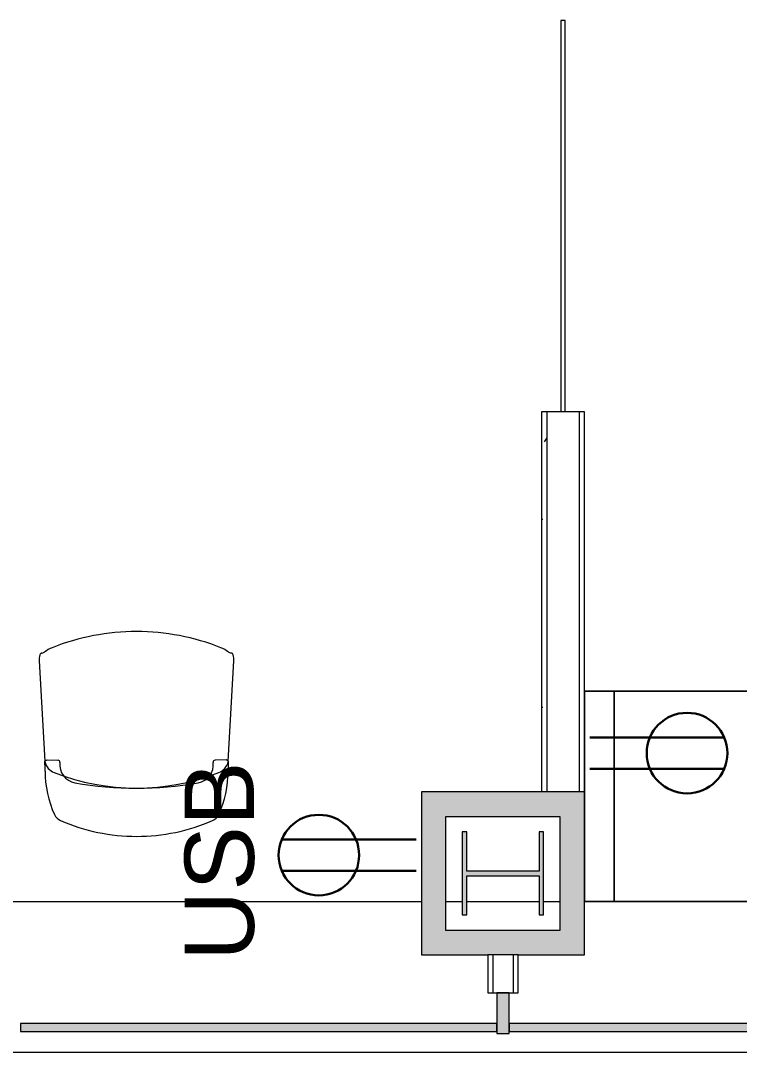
# Model space of a CAD drawing. Header units: inches. Extents: x -1180 to 2011, y -268 to 2143.
# Drawn here: x -116.6 to -28.3, y 717.9 to 844.6 of the extents above; entities that cross this region are included whole.
import ezdxf

# ---------------------------------------------------------------- set-up
doc = ezdxf.new("R2010")
doc.units = ezdxf.units.IN
doc.header["$MEASUREMENT"] = 0
for name, color, linetype, lineweight in [('A-ANNO-NOTE', 131, 'Continuous', 13), ('A-GLAZ-CURT', 52, 'Continuous', 9), ('A-GLAZ-CWMG', 51, 'Continuous', 13), ('A-WALL', 113, 'Continuous', 13), ('A-WALL-PATT', 111, 'Continuous', 13), ('I-FURN', 30, 'Continuous', 9), ('I-FURN-PNLS', 30, 'Continuous', 9), ('I-WALL', 2, 'Continuous', 13), ('S-COLS', 52, 'Continuous', 13)]:
    doc.layers.add(name, color=color, linetype=linetype, lineweight=lineweight)
doc.styles.add('Swis721 Lt BT', font='swissl.ttf', dxfattribs={"height": 8.514638})

# ---------------------------------------------------------------- blocks, each defined once
blk = doc.blocks.new('HP-Bearing Pile-Column - HP10X57-5580024-6TH FLOOR POWER _ SIGNAL')
at = {"layer": 'S-COLS', "lineweight": 9}
blk.add_hatch(color=7, dxfattribs=at).paths.add_polyline_path([(-5.1, 5), (-5.1, 4.435), (-0.2825, 4.435), (-0.2825, -4.435), (-5.1, -4.435), (-5.1, -5), (5.1, -5), (5.1, -4.435), (0.2825, -4.435), (0.2825, 4.435), (5.1, 4.435), (5.1, 5), (-4.9623, 5)], flags=0)
at = {"layer": 'S-COLS', "color": 8, "lineweight": 20}
for p, q in [((5.1, 5), (-5.1, 5)), ((-5.1, 5), (-5.1, 4.435)), ((-5.1, 4.435), (-0.2825, 4.435)), ((-0.2825, 4.435), (-0.2825, -4.435)), ((0.2825, -4.435), (0.2825, 4.435)), ((0.2825, 4.435), (5.1, 4.435)), ((5.1, 4.435), (5.1, 5)), ((-0.2825, -4.435), (-5.1, -4.435)), ((-5.1, -4.435), (-5.1, -5)), ((-5.1, -5), (5.1, -5)), ((5.1, -4.435), (0.2825, -4.435)), ((5.1, -5), (5.1, -4.435))]:
    blk.add_line(p, q, dxfattribs=at)
blk = doc.blocks.new('System Panel - Glazed-5268271-6TH FLOOR POWER _ SIGNAL')
at = {"layer": 'A-GLAZ-CURT'}
blk.add_hatch(color=7, dxfattribs=at).paths.add_polyline_path([(29.25, 1.75), (-29.25, 1.75), (-29.25, 0.75), (29.25, 0.75)], flags=0)
at = {"layer": 'A-GLAZ-CURT', "color": 8, "lineweight": 20}
for p, q in [((29.25, 1.75), (-29.25, 1.75)), ((-29.25, 1.75), (-29.25, 0.75)), ((29.25, 0.75), (29.25, 1.75)), ((-29.25, 0.75), (29.25, 0.75))]:
    blk.add_line(p, q, dxfattribs=at)
blk = doc.blocks.new('System Panel - Glazed-5268272-6TH FLOOR POWER _ SIGNAL')
at = {"layer": 'A-GLAZ-CURT'}
blk.add_hatch(color=7, dxfattribs=at).paths.add_polyline_path([(20.06, 1.75), (-29.31, 1.75), (-29.31, 0.75), (29.31, 0.75), (29.31, 1.75)], flags=0)
at = {"layer": 'A-GLAZ-CURT', "color": 8, "lineweight": 20}
for p, q in [((29.31, 1.75), (-29.31, 1.75)), ((-29.31, 1.75), (-29.31, 0.75)), ((29.31, 0.75), (29.31, 1.75)), ((-29.31, 0.75), (29.31, 0.75))]:
    blk.add_line(p, q, dxfattribs=at)
blk = doc.blocks.new('Rectangular Mullion - 1_5_ x 2_5_ rectangular-5268262-6TH FLOOR POWER _ SIGNAL')
at = {"layer": 'A-GLAZ-CWMG', "lineweight": 9}
blk.add_hatch(color=7, dxfattribs=at).paths.add_polyline_path([(0.75, -2), (-0.75, -2), (-0.75, 3), (0.75, 3), (0.75, -1.75)], flags=0)
at = {"layer": 'A-GLAZ-CWMG', "color": 8, "lineweight": 20}
for p, q in [((-0.75, 3), (0.75, 3)), ((-0.75, -2), (-0.75, 3)), ((0.75, 3), (0.75, -2)), ((0.75, -2), (-0.75, -2))]:
    blk.add_line(p, q, dxfattribs=at)
blk = doc.blocks.new('Steelcase Coalesse - Bindu - Seating - Conference - Chair - Mid Back-5289058-6TH FLOOR POWER _ SIGNAL')
at = {"layer": 'I-FURN'}
for p, q in [((-11.96, -3.6), (-11.27, -15.92)), ((11.27, -15.92), (11.96, -3.6)), ((-11.27, -15.92), (-10.99, -15.73)), ((-10.99, -15.73), (-9.66, -15.79)), ((10.99, -15.73), (9.66, -15.79)), ((11.27, -15.92), (10.99, -15.73))]:
    blk.add_line(p, q, dxfattribs=at)
for centre, radius, start, end in [((0, -28.17), 28.17, 90.001, 111.5988), ((0, -28.17), 28.17, 68.4012, 89.999), ((-11.68, -1.97), 0.666, 275.4219, 308.378), ((-9.06, -5.29), 3.56, 111.5988, 128.378), ((9.06, -5.29), 3.56, 51.622, 68.4012), ((11.68, -1.97), 0.666, 231.622, 264.5781), ((-9.68, -3.48), 2.28, 164.1416, 183.2105), ((-11.59, -2.93), 0.295, 95.4219, 164.1416), ((11.59, -2.93), 0.295, 15.8584, 84.5781), ((9.68, -3.48), 2.28, 356.7895, 15.8584), ((-30.81, -17.02), 19.57, 359.6896, 3.2105), ((-9.4, -15.52), 1.92, 194.3053, 248.5611), ((-9.66, -16.04), 0.25, 352.9623, 87.7727), ((-7.18, -16.34), 2.25, 172.9623, 260.0453), ((7.18, -16.34), 2.25, 279.9547, 7.0377), ((9.66, -16.04), 0.25, 92.2273, 187.0377), ((9.4, -15.52), 1.92, 291.4389, 345.6947), ((30.81, -17.02), 19.57, 176.7895, 180.3104), ((1.3, -17.19), 12.54, 179.6896, 204.9024), ((0, 8.43), 27.65, 248.5611, 291.4389), ((-1.3, -17.19), 12.54, 335.0976, 0.3104), ((0, 24.59), 43.81, 260.0453, 279.9547), ((-8.74, -21.85), 1.47, 204.9024, 246.483), ((8.74, -21.85), 1.47, 293.517, 335.0976), ((0, -1.77), 23.37, 246.483, 270), ((0, -1.77), 23.37, 270, 293.517)]:
    blk.add_arc(centre, radius, start, end, dxfattribs=at)
blk = doc.blocks.new('Casework 20 - Casework 9-5521712-6TH FLOOR POWER _ SIGNAL')
at = {"layer": 'I-FURN-PNLS'}
for p, q in [((-43.73, 762.28), (-47.38, 762.28)), ((-47.38, 762.28), (-47.38, 736.45)), ((-47.38, 736.45), (-47.38, 762.28)), ((-47.38, 762.28), (-43.73, 762.28)), ((74.77, 762.28), (-47.38, 762.28)), ((-47.38, 736.45), (-47.38, 762.28)), ((-47.38, 762.28), (74.77, 762.28)), ((-43.73, 736.45), (-43.73, 762.28)), ((-43.73, 762.28), (-43.73, 736.45)), ((74.77, 762.28), (70.98, 762.28)), ((70.98, 762.28), (70.98, 736.45)), ((70.98, 736.45), (70.98, 762.28)), ((70.98, 762.28), (74.77, 762.28)), ((74.77, 736.45), (74.77, 762.28)), ((74.77, 762.28), (74.77, 736.45)), ((74.77, 736.45), (74.77, 762.28)), ((74.77, 762.28), (74.77, 736.45)), ((-47.38, 736.45), (-43.73, 736.45)), ((-47.38, 736.45), (74.77, 736.45)), ((74.77, 736.45), (-47.38, 736.45)), ((70.98, 736.45), (74.77, 736.45))]:
    blk.add_line(p, q, dxfattribs=at)

msp = doc.modelspace()

# ---------------------------------------------------------------- hatches: boundary and pattern name
at = {"layer": 'A-WALL-PATT', "lineweight": 9}
h = msp.add_hatch(dxfattribs=at)
h.set_pattern_fill('FP_1', color=256, style=0, pattern_type=2)
h.set_pattern_definition([(0, (0, 0), (30.72, 7.68), [1.267, -21.773, 1.267, -21.773, -122.88]), (0, (0, 0), (30.72, 7.68), [-46.08, 1.267, -44.813, 1.267, -21.773, -53.76]), (0, (0, 0), (30.72, 7.68), [-115.2, 1.267, -14.093, 1.267, -37.133]), (120, (11.52, 3.84), (-22.011075, 22.7643), [1.267, -21.773, 1.267, -21.773, -122.88]), (120, (11.52, 3.84), (-22.011075, 22.7643), [-46.08, 1.267, -44.813, 1.267, -21.773, -53.76]), (120, (11.52, 3.84), (-22.011075, 22.7643), [-115.2, 1.267, -14.093, 1.267, -37.133]), (240, (15.36, 19.2), (-8.708925, -30.4443), [1.267, -21.773, 1.267, -21.773, -122.88]), (240, (15.36, 19.2), (-8.708925, -30.4443), [-46.08, 1.267, -44.813, 1.267, -21.773, -53.76]), (240, (15.36, 19.2), (-8.708925, -30.4443), [-115.2, 1.267, -14.093, 1.267, -37.133])])
h.paths.add_polyline_path([(-52.63, 749.92), (-52, 749.92), (-52, 796.59), (-52.63, 796.59), (-52.63, 780.83)], flags=0)
for points in [[(-67.38, 729.92), (-64.38, 729.92), (-64.38, 749.92), (-67.38, 749.92), (-67.38, 736.45)], [(-52, 746.92), (-47.38, 746.92), (-47.38, 749.92), (-64.38, 749.92), (-64.38, 746.92)], [(-47.38, 729.92), (-47.38, 746.92), (-50.38, 746.92), (-50.38, 729.92)], [(-64.38, 729.92), (-50.38, 729.92), (-50.38, 732.92), (-64.38, 732.92)]]:
    msp.add_hatch(color=7, dxfattribs=at).paths.add_polyline_path(points, flags=0)

# ---------------------------------------------------------------- linework, layer by layer
at = {"layer": 'A-ANNO-NOTE', "lineweight": 30}
for p, q in [((-46.72, 756.59), (-30.2, 756.59)), ((-46.72, 752.76), (-30.2, 752.76)), ((-68.03, 744.08), (-84.56, 744.08)), ((-68.03, 740.25), (-84.56, 740.25))]:
    msp.add_line(p, q, dxfattribs=at)
for centre in [(-34.76, 754.68), (-79.99, 742.16)]:
    msp.add_circle(centre, 4.95, dxfattribs=at)
at = {"layer": 'A-WALL'}
for p, q in [((-52, 796.59), (-52, 749.92)), ((-48, 796.59), (-48, 749.92)), ((-55.5, 729.92), (-59.25, 729.92)), ((-58.63, 729.92), (-58.63, 725.26)), ((-56.13, 729.92), (-56.13, 725.26))]:
    msp.add_line(p, q, dxfattribs=at)
at = {"layer": 'A-WALL', "lineweight": 9}
for p, q in [((-407.37, 736.45), (-67.38, 736.45)), ((-64.38, 736.45), (-62.38, 736.45)), ((-61.81, 736.45), (-52.94, 736.45)), ((-52.38, 736.45), (-50.38, 736.45)), ((-47.38, 736.45), (292.8, 736.45)), ((1201.15, 717.95), (-955.72, 717.95))]:
    msp.add_line(p, q, dxfattribs=at)
at = {"layer": 'I-WALL'}
for p, q in [((-49.75, 844.59), (-50.25, 844.59)), ((-50.25, 844.59), (-50.25, 796.59)), ((-49.75, 796.59), (-49.75, 844.59)), ((-47.38, 796.59), (-52.63, 796.59)), ((-52.63, 796.59), (-52.63, 749.92)), ((-47.38, 749.92), (-47.38, 796.59)), ((-59.25, 729.92), (-59.25, 725.26)), ((-55.5, 725.26), (-55.5, 729.92)), ((-59.25, 725.26), (-55.5, 725.26))]:
    msp.add_line(p, q, dxfattribs=at)
at = {"layer": 'I-WALL', "color": 8, "lineweight": 20}
for p, q in [((-67.38, 749.92), (-67.38, 729.92)), ((-47.38, 749.92), (-67.38, 749.92)), ((-47.38, 729.92), (-47.38, 749.92)), ((-64.38, 732.92), (-64.38, 746.92)), ((-64.38, 746.92), (-50.38, 746.92)), ((-50.38, 746.92), (-50.38, 732.92)), ((-50.38, 732.92), (-64.38, 732.92)), ((-67.38, 729.92), (-59.25, 729.92)), ((-55.5, 729.92), (-47.38, 729.92))]:
    msp.add_line(p, q, dxfattribs=at)

# ---------------------------------------------------------------- block references
at = {"layer": 'A-GLAZ-CURT', "rotation": 180}
for name, p in [('System Panel - Glazed-5268271-6TH FLOOR POWER _ SIGNAL', (-87.37, 722.26)), ('System Panel - Glazed-5268272-6TH FLOOR POWER _ SIGNAL', (-27.32, 722.26))]:
    msp.add_blockref(name, p, dxfattribs=at)
at = {"layer": 'A-GLAZ-CWMG', "lineweight": 9, "extrusion": (0, 0, -1)}
msp.add_blockref('Rectangular Mullion - 1_5_ x 2_5_ rectangular-5268262-6TH FLOOR POWER _ SIGNAL', (57.38, 722.26), dxfattribs=at)
at = {"layer": 'I-FURN'}
msp.add_blockref('Steelcase Coalesse - Bindu - Seating - Conference - Chair - Mid Back-5289058-6TH FLOOR POWER _ SIGNAL', (-102.38, 769.6), dxfattribs=at)
at = {"layer": 'I-FURN-PNLS'}
msp.add_blockref('Casework 20 - Casework 9-5521712-6TH FLOOR POWER _ SIGNAL', (0, 0), dxfattribs=at)
at = {"layer": 'S-COLS', "lineweight": 9, "rotation": 89.99999999999991}
msp.add_blockref('HP-Bearing Pile-Column - HP10X57-5580024-6TH FLOOR POWER _ SIGNAL', (-57.38, 739.92), dxfattribs=at)

# ---------------------------------------------------------------- texts
at = {"layer": 'A-ANNO-NOTE', "lineweight": 9, "insert": (-96.48, 741.43), "char_height": 8.515, "width": 27.648, "attachment_point": 2, "rotation": 90, "line_spacing_factor": 1.00667, "style": 'Swis721 Lt BT'}
msp.add_mtext('USB', dxfattribs=at)

doc.saveas('drawing.dxf')
